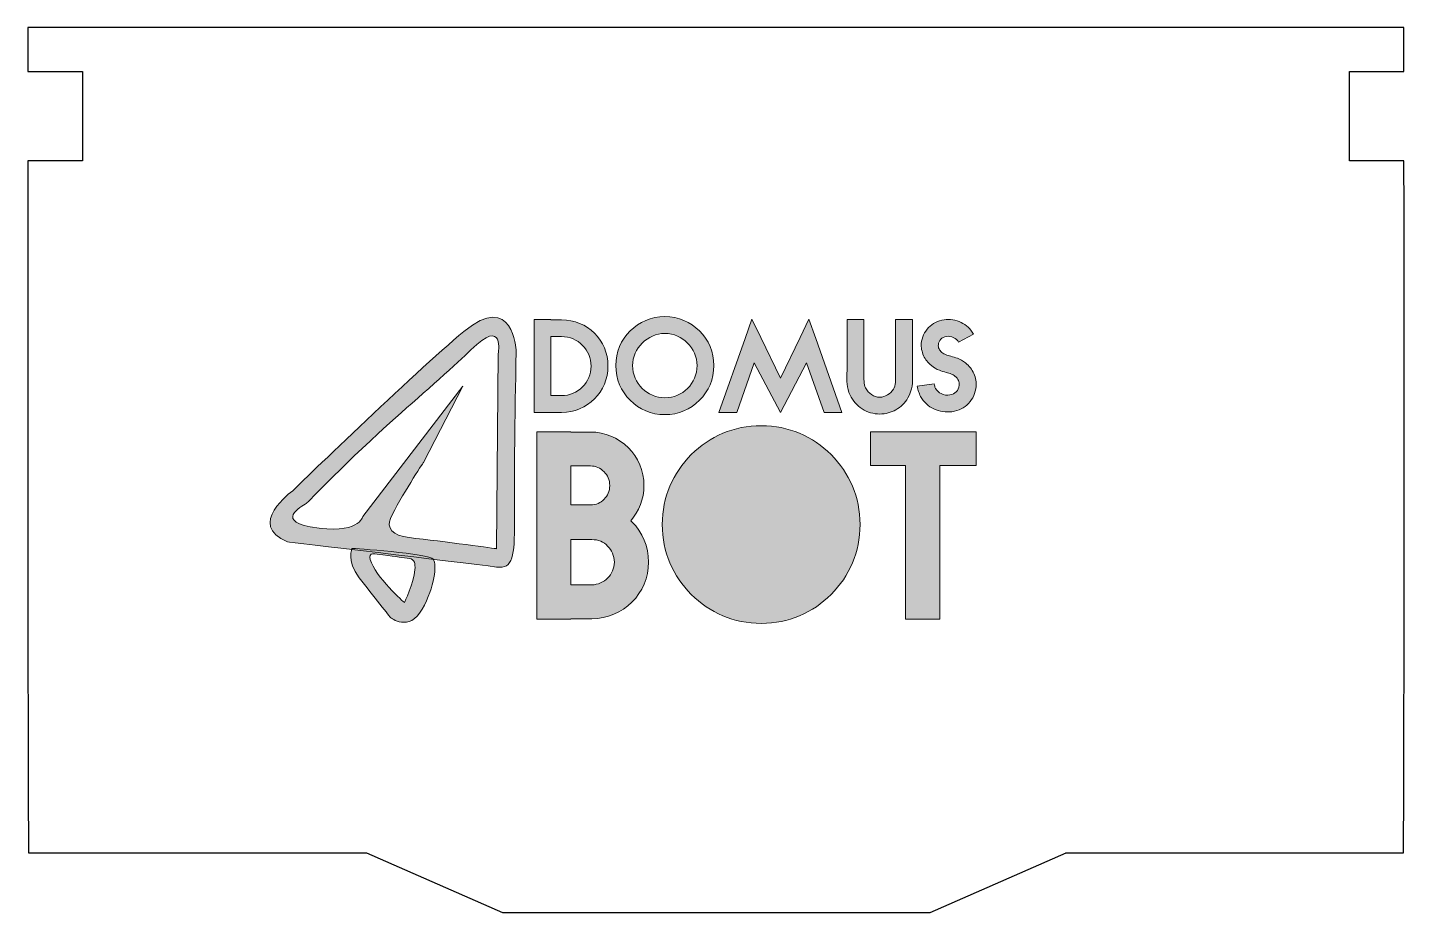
# Model space of a CAD drawing. Header units: inches. Extents: x 172 to 469, y 455 to 682.
# Drawn here: x 172 to 297.1, y 454.9 to 535.3 of the extents above; entities that cross this region are included whole.
import ezdxf

# ---------------------------------------------------------------- set-up
doc = ezdxf.new("R2010")
doc.units = ezdxf.units.IN
doc.header["$MEASUREMENT"] = 0
doc.layers.add('DEFAULT', color=7, linetype='Continuous')
doc.layers.add('INCISIONE', color=7, linetype='Continuous')

# ---------------------------------------------------------------- blocks, each defined once
blk = doc.blocks.new('block 24')
at = {"layer": 'DEFAULT', "color": 236, "lineweight": 25, "true_color": 0x7f003f}
blk.add_open_spline([(266.28, 460.28), (266.28, 460.28), (296.98, 460.29), (296.98, 460.29), (297.05, 480.83), (297.06, 501.37), (297.02, 521.91), (297.02, 521.91), (297.02, 523.17), (297.02, 523.17), (297.02, 523.17), (292.08, 523.17), (292.08, 523.17), (292.08, 523.17), (292.08, 531.29), (292.08, 531.29), (292.08, 531.29), (297.02, 531.29), (297.02, 531.29), (297.02, 531.29), (297.02, 535.29), (297.02, 535.29), (297.02, 535.29), (172.02, 535.29), (172.02, 535.29), (172.02, 535.29), (172.02, 531.29), (172.02, 531.29), (172.02, 531.29), (176.96, 531.29), (176.96, 531.29), (176.96, 531.29), (176.96, 523.17), (176.96, 523.17), (176.96, 523.17), (172.02, 523.17), (172.02, 523.17), (172.02, 523.17), (172.02, 521.91), (172.02, 521.91), (171.98, 501.37), (172, 480.83), (172.06, 460.29), (172.06, 460.29), (202.77, 460.28), (202.77, 460.28), (202.77, 460.28), (215.13, 454.87), (215.13, 454.87), (215.13, 454.87), (253.97, 454.87), (253.97, 454.87), (253.97, 454.87), (266.33, 460.28), (266.33, 460.28)], degree=3, knots=[0, 0, 0, 0, 1, 1, 1, 2, 2, 2, 3, 3, 3, 4, 4, 4, 5, 5, 5, 6, 6, 6, 7, 7, 7, 8, 8, 8, 9, 9, 9, 10, 10, 10, 11, 11, 11, 12, 12, 12, 13, 13, 13, 14, 14, 14, 15, 15, 15, 16, 16, 16, 17, 17, 17, 18, 18, 18, 18], dxfattribs=at)
blk = doc.blocks.new('block 38')
at = {"layer": 'INCISIONE', "lineweight": 0}
blk.add_open_spline([(219.52, 508.75), (219.52, 508.75), (219.52, 508.73), (219.52, 508.73), (219.52, 508.73), (220.5, 508.73), (220.5, 508.73), (221.65, 508.73), (222.72, 508.27), (223.48, 507.51), (224.25, 506.74), (224.71, 505.71), (224.71, 504.52), (224.71, 503.37), (224.25, 502.3), (223.48, 501.54), (222.72, 500.77), (221.65, 500.31), (220.5, 500.31), (220.5, 500.31), (219.06, 500.31), (219.06, 500.31), (219.06, 500.31), (217.99, 500.31), (217.99, 500.31), (217.99, 500.31), (217.99, 508.75), (217.99, 508.75), (217.99, 508.75), (219.52, 508.75), (219.52, 508.75)], degree=3, knots=[0, 0, 0, 0, 1, 1, 1, 2, 2, 2, 3, 3, 3, 4, 4, 4, 5, 5, 5, 6, 6, 6, 7, 7, 7, 8, 8, 8, 9, 9, 9, 10, 10, 10, 10], dxfattribs=at)
blk = doc.blocks.new('block 39')
at = {"layer": 'INCISIONE', "lineweight": 0}
blk.add_open_spline([(217.99, 508.75), (217.99, 508.75), (219.52, 508.75), (219.52, 508.75), (219.52, 508.75), (217.99, 508.75), (217.99, 508.75)], degree=3, knots=[0, 0, 0, 0, 1, 1, 1, 2, 2, 2, 2], dxfattribs=at)
blk = doc.blocks.new('block 40')
at = {"layer": 'INCISIONE', "lineweight": 0}
blk.add_open_spline([(219.52, 507.21), (219.52, 507.21), (219.52, 501.84), (219.52, 501.84), (219.52, 501.84), (220.5, 501.84), (220.5, 501.84), (221.23, 501.84), (221.91, 502.15), (222.39, 502.63), (222.87, 503.11), (223.18, 503.79), (223.18, 504.52), (223.18, 505.26), (222.87, 505.93), (222.39, 506.41), (221.91, 506.91), (221.23, 507.21), (220.5, 507.21), (220.5, 507.21), (219.52, 507.21), (219.52, 507.21)], degree=3, knots=[0, 0, 0, 0, 1, 1, 1, 2, 2, 2, 3, 3, 3, 4, 4, 4, 5, 5, 5, 6, 6, 6, 7, 7, 7, 7], dxfattribs=at)
blk = doc.blocks.new('block 41')
at = {"layer": 'INCISIONE', "true_color": 0x070606}
h = blk.add_hatch(color=18, dxfattribs=at)
h.dxf.hatch_style = 2
edge = h.paths.add_edge_path()
edge.add_spline(control_points=[(219.52, 508.75), (219.52, 508.75), (219.52, 508.73), (219.52, 508.73), (219.52, 508.73), (220.5, 508.73), (220.5, 508.73), (221.65, 508.73), (222.72, 508.27), (223.48, 507.51), (224.25, 506.74), (224.71, 505.71), (224.71, 504.52), (224.71, 503.37), (224.25, 502.3), (223.48, 501.54), (222.72, 500.77), (221.65, 500.31), (220.5, 500.31), (220.5, 500.31), (219.06, 500.31), (219.06, 500.31), (219.06, 500.31), (217.99, 500.31), (217.99, 500.31), (217.99, 500.31), (217.99, 508.75), (217.99, 508.75), (217.99, 508.75), (219.52, 508.75), (219.52, 508.75)], knot_values=[0, 0, 0, 0, 1, 1, 1, 2, 2, 2, 3, 3, 3, 4, 4, 4, 5, 5, 5, 6, 6, 6, 7, 7, 7, 8, 8, 8, 9, 9, 9, 10, 10, 10, 10], degree=3, periodic=1)
edge = h.paths.add_edge_path()
edge.add_spline(control_points=[(217.99, 508.75), (217.99, 508.75), (219.52, 508.75), (219.52, 508.75), (219.52, 508.75), (217.99, 508.75), (217.99, 508.75)], knot_values=[0, 0, 0, 0, 1, 1, 1, 2, 2, 2, 2], degree=3, periodic=1)
edge = h.paths.add_edge_path()
edge.add_spline(control_points=[(219.52, 507.21), (219.52, 507.21), (219.52, 501.84), (219.52, 501.84), (219.52, 501.84), (220.5, 501.84), (220.5, 501.84), (221.23, 501.84), (221.91, 502.15), (222.39, 502.63), (222.87, 503.11), (223.18, 503.79), (223.18, 504.52), (223.18, 505.26), (222.87, 505.93), (222.39, 506.41), (221.91, 506.91), (221.23, 507.21), (220.5, 507.21), (220.5, 507.21), (219.52, 507.21), (219.52, 507.21)], knot_values=[0, 0, 0, 0, 1, 1, 1, 2, 2, 2, 3, 3, 3, 4, 4, 4, 5, 5, 5, 6, 6, 6, 7, 7, 7, 7], degree=3, periodic=1)
at = {"layer": 'INCISIONE', "lineweight": 0}
for points, knots in [([(219.52, 508.75), (219.52, 508.75), (219.52, 508.73), (219.52, 508.73), (219.52, 508.73), (220.5, 508.73), (220.5, 508.73), (221.65, 508.73), (222.72, 508.27), (223.48, 507.51), (224.25, 506.74), (224.71, 505.71), (224.71, 504.52), (224.71, 503.37), (224.25, 502.3), (223.48, 501.54), (222.72, 500.77), (221.65, 500.31), (220.5, 500.31), (220.5, 500.31), (219.06, 500.31), (219.06, 500.31), (219.06, 500.31), (217.99, 500.31), (217.99, 500.31), (217.99, 500.31), (217.99, 508.75), (217.99, 508.75), (217.99, 508.75), (219.52, 508.75), (219.52, 508.75)], [0, 0, 0, 0, 1, 1, 1, 2, 2, 2, 3, 3, 3, 4, 4, 4, 5, 5, 5, 6, 6, 6, 7, 7, 7, 8, 8, 8, 9, 9, 9, 10, 10, 10, 10]), ([(217.99, 508.75), (217.99, 508.75), (219.52, 508.75), (219.52, 508.75), (219.52, 508.75), (217.99, 508.75), (217.99, 508.75)], [0, 0, 0, 0, 1, 1, 1, 2, 2, 2, 2]), ([(219.52, 507.21), (219.52, 507.21), (219.52, 501.84), (219.52, 501.84), (219.52, 501.84), (220.5, 501.84), (220.5, 501.84), (221.23, 501.84), (221.91, 502.15), (222.39, 502.63), (222.87, 503.11), (223.18, 503.79), (223.18, 504.52), (223.18, 505.26), (222.87, 505.93), (222.39, 506.41), (221.91, 506.91), (221.23, 507.21), (220.5, 507.21), (220.5, 507.21), (219.52, 507.21), (219.52, 507.21)], [0, 0, 0, 0, 1, 1, 1, 2, 2, 2, 3, 3, 3, 4, 4, 4, 5, 5, 5, 6, 6, 6, 7, 7, 7, 7])]:
    blk.add_open_spline(points, degree=3, knots=knots, dxfattribs=at)
blk = doc.blocks.new('block 42')
at = {"layer": 'INCISIONE', "lineweight": 0}
blk.add_open_spline([(233.02, 507.72), (233.85, 506.89), (234.33, 505.81), (234.33, 504.57), (234.33, 503.32), (233.85, 502.24), (233.02, 501.42), (232.2, 500.59), (231.12, 500.11), (229.87, 500.11), (228.63, 500.11), (227.55, 500.59), (226.72, 501.42), (225.9, 502.24), (225.42, 503.32), (225.42, 504.57), (225.42, 505.81), (225.9, 506.89), (226.72, 507.72), (227.55, 508.54), (228.63, 509.02), (229.87, 509.02), (231.12, 509.02), (232.2, 508.54), (233.02, 507.72)], degree=3, knots=[0, 0, 0, 0, 1, 1, 1, 2, 2, 2, 3, 3, 3, 4, 4, 4, 5, 5, 5, 6, 6, 6, 7, 7, 7, 8, 8, 8, 8], dxfattribs=at)
blk = doc.blocks.new('block 43')
at = {"layer": 'INCISIONE', "lineweight": 0}
blk.add_open_spline([(229.87, 507.49), (229.08, 507.49), (228.36, 507.16), (227.82, 506.62), (227.28, 506.08), (226.95, 505.36), (226.95, 504.57), (226.95, 503.74), (227.28, 503.04), (227.82, 502.5), (228.34, 501.97), (229.08, 501.64), (229.87, 501.64), (230.7, 501.64), (231.4, 501.96), (231.94, 502.5), (232.48, 503.04), (232.8, 503.74), (232.8, 504.57), (232.8, 505.36), (232.47, 506.1), (231.94, 506.62), (231.4, 507.16), (230.7, 507.49), (229.87, 507.49)], degree=3, knots=[0, 0, 0, 0, 1, 1, 1, 2, 2, 2, 3, 3, 3, 4, 4, 4, 5, 5, 5, 6, 6, 6, 7, 7, 7, 8, 8, 8, 8], dxfattribs=at)
blk = doc.blocks.new('block 44')
at = {"layer": 'INCISIONE', "true_color": 0xffffff}
h = blk.add_hatch(color=7, dxfattribs=at)
h.dxf.hatch_style = 2
edge = h.paths.add_edge_path()
edge.add_spline(control_points=[(233.02, 507.72), (233.85, 506.89), (234.33, 505.81), (234.33, 504.57), (234.33, 503.32), (233.85, 502.24), (233.02, 501.42), (232.2, 500.59), (231.12, 500.11), (229.87, 500.11), (228.63, 500.11), (227.55, 500.59), (226.72, 501.42), (225.9, 502.24), (225.42, 503.32), (225.42, 504.57), (225.42, 505.81), (225.9, 506.89), (226.72, 507.72), (227.55, 508.54), (228.63, 509.02), (229.87, 509.02), (231.12, 509.02), (232.2, 508.54), (233.02, 507.72)], knot_values=[0, 0, 0, 0, 1, 1, 1, 2, 2, 2, 3, 3, 3, 4, 4, 4, 5, 5, 5, 6, 6, 6, 7, 7, 7, 8, 8, 8, 8], degree=3, periodic=1)
edge = h.paths.add_edge_path()
edge.add_spline(control_points=[(229.87, 507.49), (229.08, 507.49), (228.36, 507.16), (227.82, 506.62), (227.28, 506.08), (226.95, 505.36), (226.95, 504.57), (226.95, 503.74), (227.28, 503.04), (227.82, 502.5), (228.34, 501.97), (229.08, 501.64), (229.87, 501.64), (230.7, 501.64), (231.4, 501.96), (231.94, 502.5), (232.48, 503.04), (232.8, 503.74), (232.8, 504.57), (232.8, 505.36), (232.47, 506.1), (231.94, 506.62), (231.4, 507.16), (230.7, 507.49), (229.87, 507.49)], knot_values=[0, 0, 0, 0, 1, 1, 1, 2, 2, 2, 3, 3, 3, 4, 4, 4, 5, 5, 5, 6, 6, 6, 7, 7, 7, 8, 8, 8, 8], degree=3, periodic=1)
at = {"layer": 'INCISIONE', "lineweight": 0}
for points in [[(233.02, 507.72), (233.85, 506.89), (234.33, 505.81), (234.33, 504.57), (234.33, 503.32), (233.85, 502.24), (233.02, 501.42), (232.2, 500.59), (231.12, 500.11), (229.87, 500.11), (228.63, 500.11), (227.55, 500.59), (226.72, 501.42), (225.9, 502.24), (225.42, 503.32), (225.42, 504.57), (225.42, 505.81), (225.9, 506.89), (226.72, 507.72), (227.55, 508.54), (228.63, 509.02), (229.87, 509.02), (231.12, 509.02), (232.2, 508.54), (233.02, 507.72)], [(229.87, 507.49), (229.08, 507.49), (228.36, 507.16), (227.82, 506.62), (227.28, 506.08), (226.95, 505.36), (226.95, 504.57), (226.95, 503.74), (227.28, 503.04), (227.82, 502.5), (228.34, 501.97), (229.08, 501.64), (229.87, 501.64), (230.7, 501.64), (231.4, 501.96), (231.94, 502.5), (232.48, 503.04), (232.8, 503.74), (232.8, 504.57), (232.8, 505.36), (232.47, 506.1), (231.94, 506.62), (231.4, 507.16), (230.7, 507.49), (229.87, 507.49)]]:
    blk.add_open_spline(points, degree=3, knots=[0, 0, 0, 0, 1, 1, 1, 2, 2, 2, 3, 3, 3, 4, 4, 4, 5, 5, 5, 6, 6, 6, 7, 7, 7, 8, 8, 8, 8], dxfattribs=at)
blk = doc.blocks.new('block 45')
at = {"layer": 'INCISIONE', "lineweight": 0}
blk.add_lwpolyline([(234.79, 500.31), (237.17, 507.04), (237.79, 508.78), (238.58, 507.13), (240.37, 503.43), (242.17, 507.13), (242.96, 508.78), (243.58, 507.04), (245.96, 500.31), (244.34, 500.31), (242.74, 504.81), (240.37, 500.31), (238, 504.81), (236.41, 500.31), (234.79, 500.31)], dxfattribs=at)
blk = doc.blocks.new('block 46')
at = {"layer": 'INCISIONE', "lineweight": 0}
blk.add_open_spline([(234.79, 500.31), (234.79, 500.31), (236.41, 500.31), (236.41, 500.31), (236.41, 500.31), (234.79, 500.31), (234.79, 500.31)], degree=3, knots=[0, 0, 0, 0, 1, 1, 1, 2, 2, 2, 2], dxfattribs=at)
blk = doc.blocks.new('block 47')
at = {"layer": 'INCISIONE', "true_color": 0x070606}
h = blk.add_hatch(color=18, dxfattribs=at)
h.dxf.hatch_style = 2
h.paths.add_polyline_path([(234.79, 500.31), (237.17, 507.04), (237.79, 508.78), (238.58, 507.13), (240.37, 503.43), (242.17, 507.13), (242.96, 508.78), (243.58, 507.04), (245.96, 500.31), (244.34, 500.31), (242.74, 504.81), (240.37, 500.31), (238, 504.81), (236.41, 500.31)])
edge = h.paths.add_edge_path()
edge.add_spline(control_points=[(234.79, 500.31), (234.79, 500.31), (236.41, 500.31), (236.41, 500.31), (236.41, 500.31), (234.79, 500.31), (234.79, 500.31)], knot_values=[0, 0, 0, 0, 1, 1, 1, 2, 2, 2, 2], degree=3, periodic=1)
at = {"layer": 'INCISIONE', "lineweight": 0}
blk.add_lwpolyline([(234.79, 500.31), (237.17, 507.04), (237.79, 508.78), (238.58, 507.13), (240.37, 503.43), (242.17, 507.13), (242.96, 508.78), (243.58, 507.04), (245.96, 500.31), (244.34, 500.31), (242.74, 504.81), (240.37, 500.31), (238, 504.81), (236.41, 500.31), (234.79, 500.31), (234.79, 500.31)], dxfattribs=at)
blk.add_open_spline([(234.79, 500.31), (234.79, 500.31), (236.41, 500.31), (236.41, 500.31), (236.41, 500.31), (234.79, 500.31), (234.79, 500.31)], degree=3, knots=[0, 0, 0, 0, 1, 1, 1, 2, 2, 2, 2], dxfattribs=at)
blk = doc.blocks.new('block 48')
at = {"layer": 'INCISIONE', "lineweight": 0}
blk.add_open_spline([(247.96, 508.75), (247.96, 508.75), (247.96, 505.62), (247.96, 505.62), (247.96, 505.62), (247.96, 504.21), (247.96, 504.21), (247.96, 504.21), (247.96, 503.85), (247.96, 503.85), (247.96, 503.37), (247.94, 502.89), (248.11, 502.54), (248.23, 502.29), (248.41, 502.08), (248.65, 501.93), (248.87, 501.78), (249.13, 501.7), (249.4, 501.7), (249.64, 501.7), (249.88, 501.76), (250.1, 501.9), (250.33, 502.02), (250.51, 502.2), (250.64, 502.42), (250.87, 502.78), (250.84, 503.28), (250.84, 503.77), (250.84, 503.77), (250.84, 503.94), (250.84, 503.94), (250.84, 503.94), (250.84, 505.63), (250.84, 505.63), (250.84, 505.63), (250.84, 508.75), (250.84, 508.75), (250.84, 508.75), (252.38, 508.75), (252.38, 508.75), (252.38, 508.75), (252.38, 505.63), (252.38, 505.63), (252.38, 505.63), (252.38, 503.94), (252.38, 503.94), (252.38, 503.94), (252.38, 503.77), (252.38, 503.77), (252.38, 503.07), (252.38, 502.36), (251.96, 501.64), (251.68, 501.18), (251.32, 500.82), (250.87, 500.56), (250.43, 500.31), (249.94, 500.17), (249.4, 500.17), (248.81, 500.17), (248.29, 500.32), (247.81, 500.64), (247.31, 500.95), (246.97, 501.36), (246.71, 501.88), (246.38, 502.56), (246.41, 503.22), (246.41, 503.86), (246.43, 503.98), (246.43, 504.1), (246.43, 504.21), (246.43, 504.21), (246.43, 505.62), (246.43, 505.62), (246.43, 505.62), (246.43, 508.75), (246.43, 508.75), (246.43, 508.75), (247.96, 508.75), (247.96, 508.75)], degree=3, knots=[0, 0, 0, 0, 1, 1, 1, 2, 2, 2, 3, 3, 3, 4, 4, 4, 5, 5, 5, 6, 6, 6, 7, 7, 7, 8, 8, 8, 9, 9, 9, 10, 10, 10, 11, 11, 11, 12, 12, 12, 13, 13, 13, 14, 14, 14, 15, 15, 15, 16, 16, 16, 17, 17, 17, 18, 18, 18, 19, 19, 19, 20, 20, 20, 21, 21, 21, 22, 22, 22, 23, 23, 23, 24, 24, 24, 25, 25, 25, 26, 26, 26, 26], dxfattribs=at)
blk = doc.blocks.new('block 49')
at = {"layer": 'INCISIONE', "lineweight": 0}
blk.add_open_spline([(247.96, 508.75), (247.96, 508.75), (246.43, 508.75), (246.43, 508.75), (246.43, 508.75), (247.96, 508.75), (247.96, 508.75)], degree=3, knots=[0, 0, 0, 0, 1, 1, 1, 2, 2, 2, 2], dxfattribs=at)
blk = doc.blocks.new('block 50')
at = {"layer": 'INCISIONE', "true_color": 0x070606}
h = blk.add_hatch(color=18, dxfattribs=at)
h.dxf.hatch_style = 2
edge = h.paths.add_edge_path()
edge.add_spline(control_points=[(247.96, 508.75), (247.96, 508.75), (247.96, 505.62), (247.96, 505.62), (247.96, 505.62), (247.96, 504.21), (247.96, 504.21), (247.96, 504.21), (247.96, 503.85), (247.96, 503.85), (247.96, 503.37), (247.94, 502.89), (248.11, 502.54), (248.23, 502.29), (248.41, 502.08), (248.65, 501.93), (248.87, 501.78), (249.13, 501.7), (249.4, 501.7), (249.64, 501.7), (249.88, 501.76), (250.1, 501.9), (250.33, 502.02), (250.51, 502.2), (250.64, 502.42), (250.87, 502.78), (250.84, 503.28), (250.84, 503.77), (250.84, 503.77), (250.84, 503.94), (250.84, 503.94), (250.84, 503.94), (250.84, 505.63), (250.84, 505.63), (250.84, 505.63), (250.84, 508.75), (250.84, 508.75), (250.84, 508.75), (252.38, 508.75), (252.38, 508.75), (252.38, 508.75), (252.38, 505.63), (252.38, 505.63), (252.38, 505.63), (252.38, 503.94), (252.38, 503.94), (252.38, 503.94), (252.38, 503.77), (252.38, 503.77), (252.38, 503.07), (252.38, 502.36), (251.96, 501.64), (251.68, 501.18), (251.32, 500.82), (250.87, 500.56), (250.43, 500.31), (249.94, 500.17), (249.4, 500.17), (248.81, 500.17), (248.29, 500.32), (247.81, 500.64), (247.31, 500.95), (246.97, 501.36), (246.71, 501.88), (246.38, 502.56), (246.41, 503.22), (246.41, 503.86), (246.43, 503.98), (246.43, 504.1), (246.43, 504.21), (246.43, 504.21), (246.43, 505.62), (246.43, 505.62), (246.43, 505.62), (246.43, 508.75), (246.43, 508.75), (246.43, 508.75), (247.96, 508.75), (247.96, 508.75)], knot_values=[0, 0, 0, 0, 1, 1, 1, 2, 2, 2, 3, 3, 3, 4, 4, 4, 5, 5, 5, 6, 6, 6, 7, 7, 7, 8, 8, 8, 9, 9, 9, 10, 10, 10, 11, 11, 11, 12, 12, 12, 13, 13, 13, 14, 14, 14, 15, 15, 15, 16, 16, 16, 17, 17, 17, 18, 18, 18, 19, 19, 19, 20, 20, 20, 21, 21, 21, 22, 22, 22, 23, 23, 23, 24, 24, 24, 25, 25, 25, 26, 26, 26, 26], degree=3, periodic=1)
edge = h.paths.add_edge_path()
edge.add_spline(control_points=[(247.96, 508.75), (247.96, 508.75), (246.43, 508.75), (246.43, 508.75), (246.43, 508.75), (247.96, 508.75), (247.96, 508.75)], knot_values=[0, 0, 0, 0, 1, 1, 1, 2, 2, 2, 2], degree=3, periodic=1)
at = {"layer": 'INCISIONE', "lineweight": 0}
for points, knots in [([(247.96, 508.75), (247.96, 508.75), (247.96, 505.62), (247.96, 505.62), (247.96, 505.62), (247.96, 504.21), (247.96, 504.21), (247.96, 504.21), (247.96, 503.85), (247.96, 503.85), (247.96, 503.37), (247.94, 502.89), (248.11, 502.54), (248.23, 502.29), (248.41, 502.08), (248.65, 501.93), (248.87, 501.78), (249.13, 501.7), (249.4, 501.7), (249.64, 501.7), (249.88, 501.76), (250.1, 501.9), (250.33, 502.02), (250.51, 502.2), (250.64, 502.42), (250.87, 502.78), (250.84, 503.28), (250.84, 503.77), (250.84, 503.77), (250.84, 503.94), (250.84, 503.94), (250.84, 503.94), (250.84, 505.63), (250.84, 505.63), (250.84, 505.63), (250.84, 508.75), (250.84, 508.75), (250.84, 508.75), (252.38, 508.75), (252.38, 508.75), (252.38, 508.75), (252.38, 505.63), (252.38, 505.63), (252.38, 505.63), (252.38, 503.94), (252.38, 503.94), (252.38, 503.94), (252.38, 503.77), (252.38, 503.77), (252.38, 503.07), (252.38, 502.36), (251.96, 501.64), (251.68, 501.18), (251.32, 500.82), (250.87, 500.56), (250.43, 500.31), (249.94, 500.17), (249.4, 500.17), (248.81, 500.17), (248.29, 500.32), (247.81, 500.64), (247.31, 500.95), (246.97, 501.36), (246.71, 501.88), (246.38, 502.56), (246.41, 503.22), (246.41, 503.86), (246.43, 503.98), (246.43, 504.1), (246.43, 504.21), (246.43, 504.21), (246.43, 505.62), (246.43, 505.62), (246.43, 505.62), (246.43, 508.75), (246.43, 508.75), (246.43, 508.75), (247.96, 508.75), (247.96, 508.75)], [0, 0, 0, 0, 1, 1, 1, 2, 2, 2, 3, 3, 3, 4, 4, 4, 5, 5, 5, 6, 6, 6, 7, 7, 7, 8, 8, 8, 9, 9, 9, 10, 10, 10, 11, 11, 11, 12, 12, 12, 13, 13, 13, 14, 14, 14, 15, 15, 15, 16, 16, 16, 17, 17, 17, 18, 18, 18, 19, 19, 19, 20, 20, 20, 21, 21, 21, 22, 22, 22, 23, 23, 23, 24, 24, 24, 25, 25, 25, 26, 26, 26, 26]), ([(247.96, 508.75), (247.96, 508.75), (246.43, 508.75), (246.43, 508.75), (246.43, 508.75), (247.96, 508.75), (247.96, 508.75)], [0, 0, 0, 0, 1, 1, 1, 2, 2, 2, 2])]:
    blk.add_open_spline(points, degree=3, knots=knots, dxfattribs=at)
blk = doc.blocks.new('block 51')
at = {"layer": 'INCISIONE', "lineweight": 0}
blk.add_open_spline([(256.56, 506.7), (256.46, 506.88), (256.31, 507), (256.13, 507.1), (255.89, 507.21), (255.66, 507.25), (255.44, 507.22), (255.24, 507.19), (255.08, 507.1), (254.94, 506.97), (254.81, 506.83), (254.73, 506.67), (254.72, 506.47), (254.7, 506.34), (254.72, 506.2), (254.78, 506.1), (254.82, 505.99), (254.91, 505.87), (255.05, 505.75), (255.15, 505.68), (255.27, 505.62), (255.38, 505.57), (255.54, 505.51), (255.68, 505.47), (255.84, 505.42), (256.05, 505.36), (256.26, 505.32), (256.47, 505.23), (256.71, 505.14), (256.95, 505), (257.18, 504.81), (257.52, 504.54), (257.78, 504.22), (257.94, 503.85), (258.12, 503.44), (258.18, 503.07), (258.15, 502.66), (258.09, 502.08), (257.87, 501.57), (257.46, 501.13), (257.09, 500.73), (256.58, 500.46), (255.96, 500.38), (255.42, 500.31), (254.84, 500.38), (254.31, 500.64), (253.83, 500.86), (253.38, 501.24), (253.11, 501.76), (253.02, 501.93), (252.98, 502.05), (252.92, 502.21), (252.87, 502.35), (252.84, 502.51), (252.81, 502.71), (252.81, 502.71), (254.33, 502.92), (254.33, 502.92), (254.34, 502.81), (254.37, 502.74), (254.39, 502.69), (254.4, 502.65), (254.42, 502.57), (254.46, 502.5), (254.6, 502.27), (254.76, 502.11), (254.97, 502.02), (255.23, 501.9), (255.51, 501.85), (255.77, 501.9), (256.01, 501.94), (256.19, 502.03), (256.35, 502.2), (256.5, 502.35), (256.59, 502.54), (256.62, 502.78), (256.62, 502.95), (256.61, 503.08), (256.55, 503.22), (256.49, 503.35), (256.4, 503.5), (256.22, 503.61), (256.13, 503.71), (256.01, 503.76), (255.9, 503.8), (255.74, 503.86), (255.6, 503.91), (255.44, 503.95), (255.21, 504), (255, 504.07), (254.81, 504.15), (254.55, 504.24), (254.33, 504.39), (254.09, 504.57), (253.76, 504.84), (253.55, 505.12), (253.38, 505.47), (253.22, 505.84), (253.14, 506.22), (253.17, 506.59), (253.22, 507.12), (253.46, 507.63), (253.83, 508.03), (254.19, 508.39), (254.66, 508.66), (255.24, 508.73), (255.77, 508.81), (256.31, 508.72), (256.79, 508.5), (257.25, 508.27), (257.63, 507.93), (257.91, 507.43), (257.91, 507.43), (256.56, 506.7), (256.56, 506.7)], degree=3, knots=[0, 0, 0, 0, 1, 1, 1, 2, 2, 2, 3, 3, 3, 4, 4, 4, 5, 5, 5, 6, 6, 6, 7, 7, 7, 8, 8, 8, 9, 9, 9, 10, 10, 10, 11, 11, 11, 12, 12, 12, 13, 13, 13, 14, 14, 14, 15, 15, 15, 16, 16, 16, 17, 17, 17, 18, 18, 18, 19, 19, 19, 20, 20, 20, 21, 21, 21, 22, 22, 22, 23, 23, 23, 24, 24, 24, 25, 25, 25, 26, 26, 26, 27, 27, 27, 28, 28, 28, 29, 29, 29, 30, 30, 30, 31, 31, 31, 32, 32, 32, 33, 33, 33, 34, 34, 34, 35, 35, 35, 36, 36, 36, 37, 37, 37, 38, 38, 38, 38], dxfattribs=at)
blk = doc.blocks.new('block 52')
at = {"layer": 'INCISIONE', "lineweight": 0}
blk.add_open_spline([(256.56, 506.7), (256.56, 506.7), (257.91, 507.43), (257.91, 507.43), (257.91, 507.43), (256.56, 506.7), (256.56, 506.7)], degree=3, knots=[0, 0, 0, 0, 1, 1, 1, 2, 2, 2, 2], dxfattribs=at)
blk = doc.blocks.new('block 53')
at = {"layer": 'INCISIONE', "true_color": 0x070606}
h = blk.add_hatch(color=18, dxfattribs=at)
h.dxf.hatch_style = 2
edge = h.paths.add_edge_path()
edge.add_spline(control_points=[(256.56, 506.7), (256.46, 506.88), (256.31, 507), (256.13, 507.1), (255.89, 507.21), (255.66, 507.25), (255.44, 507.22), (255.24, 507.19), (255.08, 507.1), (254.94, 506.97), (254.81, 506.83), (254.73, 506.67), (254.72, 506.47), (254.7, 506.34), (254.72, 506.2), (254.78, 506.1), (254.82, 505.99), (254.91, 505.87), (255.05, 505.75), (255.15, 505.68), (255.27, 505.62), (255.38, 505.57), (255.54, 505.51), (255.68, 505.47), (255.84, 505.42), (256.05, 505.36), (256.26, 505.32), (256.47, 505.23), (256.71, 505.14), (256.95, 505), (257.18, 504.81), (257.52, 504.54), (257.78, 504.22), (257.94, 503.85), (258.12, 503.44), (258.18, 503.07), (258.15, 502.66), (258.09, 502.08), (257.87, 501.57), (257.46, 501.13), (257.09, 500.73), (256.58, 500.46), (255.96, 500.38), (255.42, 500.31), (254.84, 500.38), (254.31, 500.64), (253.83, 500.86), (253.38, 501.24), (253.11, 501.76), (253.02, 501.93), (252.98, 502.05), (252.92, 502.21), (252.87, 502.35), (252.84, 502.51), (252.81, 502.71), (252.81, 502.71), (254.33, 502.92), (254.33, 502.92), (254.34, 502.81), (254.37, 502.74), (254.39, 502.69), (254.4, 502.65), (254.42, 502.57), (254.46, 502.5), (254.6, 502.27), (254.76, 502.11), (254.97, 502.02), (255.23, 501.9), (255.51, 501.85), (255.77, 501.9), (256.01, 501.94), (256.19, 502.03), (256.35, 502.2), (256.5, 502.35), (256.59, 502.54), (256.62, 502.78), (256.62, 502.95), (256.61, 503.08), (256.55, 503.22), (256.49, 503.35), (256.4, 503.5), (256.22, 503.61), (256.13, 503.71), (256.01, 503.76), (255.9, 503.8), (255.74, 503.86), (255.6, 503.91), (255.44, 503.95), (255.21, 504), (255, 504.07), (254.81, 504.15), (254.55, 504.24), (254.33, 504.39), (254.09, 504.57), (253.76, 504.84), (253.55, 505.12), (253.38, 505.47), (253.22, 505.84), (253.14, 506.22), (253.17, 506.59), (253.22, 507.12), (253.46, 507.63), (253.83, 508.03), (254.19, 508.39), (254.66, 508.66), (255.24, 508.73), (255.77, 508.81), (256.31, 508.72), (256.79, 508.5), (257.25, 508.27), (257.63, 507.93), (257.91, 507.43), (257.91, 507.43), (256.56, 506.7), (256.56, 506.7)], knot_values=[0, 0, 0, 0, 1, 1, 1, 2, 2, 2, 3, 3, 3, 4, 4, 4, 5, 5, 5, 6, 6, 6, 7, 7, 7, 8, 8, 8, 9, 9, 9, 10, 10, 10, 11, 11, 11, 12, 12, 12, 13, 13, 13, 14, 14, 14, 15, 15, 15, 16, 16, 16, 17, 17, 17, 18, 18, 18, 19, 19, 19, 20, 20, 20, 21, 21, 21, 22, 22, 22, 23, 23, 23, 24, 24, 24, 25, 25, 25, 26, 26, 26, 27, 27, 27, 28, 28, 28, 29, 29, 29, 30, 30, 30, 31, 31, 31, 32, 32, 32, 33, 33, 33, 34, 34, 34, 35, 35, 35, 36, 36, 36, 37, 37, 37, 38, 38, 38, 38], degree=3, periodic=1)
edge = h.paths.add_edge_path()
edge.add_spline(control_points=[(256.56, 506.7), (256.56, 506.7), (257.91, 507.43), (257.91, 507.43), (257.91, 507.43), (256.56, 506.7), (256.56, 506.7)], knot_values=[0, 0, 0, 0, 1, 1, 1, 2, 2, 2, 2], degree=3, periodic=1)
at = {"layer": 'INCISIONE', "lineweight": 0}
for points, knots in [([(256.56, 506.7), (256.46, 506.88), (256.31, 507), (256.13, 507.1), (255.89, 507.21), (255.66, 507.25), (255.44, 507.22), (255.24, 507.19), (255.08, 507.1), (254.94, 506.97), (254.81, 506.83), (254.73, 506.67), (254.72, 506.47), (254.7, 506.34), (254.72, 506.2), (254.78, 506.1), (254.82, 505.99), (254.91, 505.87), (255.05, 505.75), (255.15, 505.68), (255.27, 505.62), (255.38, 505.57), (255.54, 505.51), (255.68, 505.47), (255.84, 505.42), (256.05, 505.36), (256.26, 505.32), (256.47, 505.23), (256.71, 505.14), (256.95, 505), (257.18, 504.81), (257.52, 504.54), (257.78, 504.22), (257.94, 503.85), (258.12, 503.44), (258.18, 503.07), (258.15, 502.66), (258.09, 502.08), (257.87, 501.57), (257.46, 501.13), (257.09, 500.73), (256.58, 500.46), (255.96, 500.38), (255.42, 500.31), (254.84, 500.38), (254.31, 500.64), (253.83, 500.86), (253.38, 501.24), (253.11, 501.76), (253.02, 501.93), (252.98, 502.05), (252.92, 502.21), (252.87, 502.35), (252.84, 502.51), (252.81, 502.71), (252.81, 502.71), (254.33, 502.92), (254.33, 502.92), (254.34, 502.81), (254.37, 502.74), (254.39, 502.69), (254.4, 502.65), (254.42, 502.57), (254.46, 502.5), (254.6, 502.27), (254.76, 502.11), (254.97, 502.02), (255.23, 501.9), (255.51, 501.85), (255.77, 501.9), (256.01, 501.94), (256.19, 502.03), (256.35, 502.2), (256.5, 502.35), (256.59, 502.54), (256.62, 502.78), (256.62, 502.95), (256.61, 503.08), (256.55, 503.22), (256.49, 503.35), (256.4, 503.5), (256.22, 503.61), (256.13, 503.71), (256.01, 503.76), (255.9, 503.8), (255.74, 503.86), (255.6, 503.91), (255.44, 503.95), (255.21, 504), (255, 504.07), (254.81, 504.15), (254.55, 504.24), (254.33, 504.39), (254.09, 504.57), (253.76, 504.84), (253.55, 505.12), (253.38, 505.47), (253.22, 505.84), (253.14, 506.22), (253.17, 506.59), (253.22, 507.12), (253.46, 507.63), (253.83, 508.03), (254.19, 508.39), (254.66, 508.66), (255.24, 508.73), (255.77, 508.81), (256.31, 508.72), (256.79, 508.5), (257.25, 508.27), (257.63, 507.93), (257.91, 507.43), (257.91, 507.43), (256.56, 506.7), (256.56, 506.7)], [0, 0, 0, 0, 1, 1, 1, 2, 2, 2, 3, 3, 3, 4, 4, 4, 5, 5, 5, 6, 6, 6, 7, 7, 7, 8, 8, 8, 9, 9, 9, 10, 10, 10, 11, 11, 11, 12, 12, 12, 13, 13, 13, 14, 14, 14, 15, 15, 15, 16, 16, 16, 17, 17, 17, 18, 18, 18, 19, 19, 19, 20, 20, 20, 21, 21, 21, 22, 22, 22, 23, 23, 23, 24, 24, 24, 25, 25, 25, 26, 26, 26, 27, 27, 27, 28, 28, 28, 29, 29, 29, 30, 30, 30, 31, 31, 31, 32, 32, 32, 33, 33, 33, 34, 34, 34, 35, 35, 35, 36, 36, 36, 37, 37, 37, 38, 38, 38, 38]), ([(256.56, 506.7), (256.56, 506.7), (257.91, 507.43), (257.91, 507.43), (257.91, 507.43), (256.56, 506.7), (256.56, 506.7)], [0, 0, 0, 0, 1, 1, 1, 2, 2, 2, 2])]:
    blk.add_open_spline(points, degree=3, knots=knots, dxfattribs=at)
blk = doc.blocks.new('block 54')
at = {"layer": 'INCISIONE', "lineweight": 0}
blk.add_open_spline([(221.33, 498.56), (221.33, 498.56), (221.33, 498.53), (221.33, 498.53), (221.33, 498.53), (223.11, 498.53), (223.11, 498.53), (224.44, 498.53), (225.62, 498.02), (226.56, 497.11), (227.44, 496.23), (227.98, 495.02), (227.98, 493.66), (227.98, 492.45), (227.53, 491.33), (226.77, 490.46), (226.77, 490.46), (226.89, 490.37), (226.89, 490.37), (227.83, 489.43), (228.4, 488.13), (228.4, 486.71), (228.4, 485.29), (227.83, 484.02), (226.89, 483.08), (225.95, 482.14), (224.65, 481.57), (223.23, 481.57), (223.23, 481.57), (221.33, 481.57), (221.33, 481.57), (221.33, 481.57), (221.33, 481.54), (221.33, 481.54), (221.33, 481.54), (218.24, 481.54), (218.24, 481.54), (218.24, 481.54), (218.24, 498.56), (218.24, 498.56), (218.24, 498.56), (221.33, 498.56), (221.33, 498.56)], degree=3, knots=[0, 0, 0, 0, 1, 1, 1, 2, 2, 2, 3, 3, 3, 4, 4, 4, 5, 5, 5, 6, 6, 6, 7, 7, 7, 8, 8, 8, 9, 9, 9, 10, 10, 10, 11, 11, 11, 12, 12, 12, 13, 13, 13, 14, 14, 14, 14], dxfattribs=at)
blk = doc.blocks.new('block 55')
at = {"layer": 'INCISIONE', "lineweight": 0}
blk.add_open_spline([(221.33, 498.56), (221.33, 498.56), (218.24, 498.56), (218.24, 498.56), (218.24, 498.56), (221.33, 498.56), (221.33, 498.56)], degree=3, knots=[0, 0, 0, 0, 1, 1, 1, 2, 2, 2, 2], dxfattribs=at)
blk = doc.blocks.new('block 56')
at = {"layer": 'INCISIONE', "lineweight": 0}
blk.add_open_spline([(221.33, 495.45), (221.33, 495.45), (221.33, 491.91), (221.33, 491.91), (221.33, 491.91), (223.11, 491.91), (223.11, 491.91), (223.63, 491.91), (224.05, 492.09), (224.35, 492.42), (224.68, 492.73), (224.87, 493.15), (224.87, 493.66), (224.87, 494.18), (224.68, 494.6), (224.35, 494.93), (224.02, 495.27), (223.6, 495.45), (223.11, 495.45), (223.11, 495.45), (221.33, 495.45), (221.33, 495.45)], degree=3, knots=[0, 0, 0, 0, 1, 1, 1, 2, 2, 2, 3, 3, 3, 4, 4, 4, 5, 5, 5, 6, 6, 6, 7, 7, 7, 7], dxfattribs=at)
blk = doc.blocks.new('block 57')
at = {"layer": 'INCISIONE', "lineweight": 0}
blk.add_open_spline([(221.33, 488.76), (221.33, 488.76), (221.33, 484.65), (221.33, 484.65), (221.33, 484.65), (223.23, 484.65), (223.23, 484.65), (223.81, 484.65), (224.32, 484.89), (224.68, 485.26), (225.05, 485.65), (225.29, 486.13), (225.29, 486.71), (225.29, 487.28), (225.05, 487.8), (224.68, 488.16), (224.32, 488.55), (223.84, 488.76), (223.23, 488.76), (223.23, 488.76), (221.33, 488.76), (221.33, 488.76)], degree=3, knots=[0, 0, 0, 0, 1, 1, 1, 2, 2, 2, 3, 3, 3, 4, 4, 4, 5, 5, 5, 6, 6, 6, 7, 7, 7, 7], dxfattribs=at)
blk = doc.blocks.new('block 58')
at = {"layer": 'INCISIONE', "true_color": 0x070606}
h = blk.add_hatch(color=18, dxfattribs=at)
h.dxf.hatch_style = 2
edge = h.paths.add_edge_path()
edge.add_spline(control_points=[(221.33, 498.56), (221.33, 498.56), (221.33, 498.53), (221.33, 498.53), (221.33, 498.53), (223.11, 498.53), (223.11, 498.53), (224.44, 498.53), (225.62, 498.02), (226.56, 497.11), (227.44, 496.23), (227.98, 495.02), (227.98, 493.66), (227.98, 492.45), (227.53, 491.33), (226.77, 490.46), (226.77, 490.46), (226.89, 490.37), (226.89, 490.37), (227.83, 489.43), (228.4, 488.13), (228.4, 486.71), (228.4, 485.29), (227.83, 484.02), (226.89, 483.08), (225.95, 482.14), (224.65, 481.57), (223.23, 481.57), (223.23, 481.57), (221.33, 481.57), (221.33, 481.57), (221.33, 481.57), (221.33, 481.54), (221.33, 481.54), (221.33, 481.54), (218.24, 481.54), (218.24, 481.54), (218.24, 481.54), (218.24, 498.56), (218.24, 498.56), (218.24, 498.56), (221.33, 498.56), (221.33, 498.56)], knot_values=[0, 0, 0, 0, 1, 1, 1, 2, 2, 2, 3, 3, 3, 4, 4, 4, 5, 5, 5, 6, 6, 6, 7, 7, 7, 8, 8, 8, 9, 9, 9, 10, 10, 10, 11, 11, 11, 12, 12, 12, 13, 13, 13, 14, 14, 14, 14], degree=3, periodic=1)
edge = h.paths.add_edge_path()
edge.add_spline(control_points=[(221.33, 498.56), (221.33, 498.56), (218.24, 498.56), (218.24, 498.56), (218.24, 498.56), (221.33, 498.56), (221.33, 498.56)], knot_values=[0, 0, 0, 0, 1, 1, 1, 2, 2, 2, 2], degree=3, periodic=1)
edge = h.paths.add_edge_path()
edge.add_spline(control_points=[(221.33, 495.45), (221.33, 495.45), (221.33, 491.91), (221.33, 491.91), (221.33, 491.91), (223.11, 491.91), (223.11, 491.91), (223.63, 491.91), (224.05, 492.09), (224.35, 492.42), (224.68, 492.73), (224.87, 493.15), (224.87, 493.66), (224.87, 494.18), (224.68, 494.6), (224.35, 494.93), (224.02, 495.27), (223.6, 495.45), (223.11, 495.45), (223.11, 495.45), (221.33, 495.45), (221.33, 495.45)], knot_values=[0, 0, 0, 0, 1, 1, 1, 2, 2, 2, 3, 3, 3, 4, 4, 4, 5, 5, 5, 6, 6, 6, 7, 7, 7, 7], degree=3, periodic=1)
edge = h.paths.add_edge_path()
edge.add_spline(control_points=[(221.33, 488.76), (221.33, 488.76), (221.33, 484.65), (221.33, 484.65), (221.33, 484.65), (223.23, 484.65), (223.23, 484.65), (223.81, 484.65), (224.32, 484.89), (224.68, 485.26), (225.05, 485.65), (225.29, 486.13), (225.29, 486.71), (225.29, 487.28), (225.05, 487.8), (224.68, 488.16), (224.32, 488.55), (223.84, 488.76), (223.23, 488.76), (223.23, 488.76), (221.33, 488.76), (221.33, 488.76)], knot_values=[0, 0, 0, 0, 1, 1, 1, 2, 2, 2, 3, 3, 3, 4, 4, 4, 5, 5, 5, 6, 6, 6, 7, 7, 7, 7], degree=3, periodic=1)
at = {"layer": 'INCISIONE', "lineweight": 0}
for points, knots in [([(221.33, 498.56), (221.33, 498.56), (221.33, 498.53), (221.33, 498.53), (221.33, 498.53), (223.11, 498.53), (223.11, 498.53), (224.44, 498.53), (225.62, 498.02), (226.56, 497.11), (227.44, 496.23), (227.98, 495.02), (227.98, 493.66), (227.98, 492.45), (227.53, 491.33), (226.77, 490.46), (226.77, 490.46), (226.89, 490.37), (226.89, 490.37), (227.83, 489.43), (228.4, 488.13), (228.4, 486.71), (228.4, 485.29), (227.83, 484.02), (226.89, 483.08), (225.95, 482.14), (224.65, 481.57), (223.23, 481.57), (223.23, 481.57), (221.33, 481.57), (221.33, 481.57), (221.33, 481.57), (221.33, 481.54), (221.33, 481.54), (221.33, 481.54), (218.24, 481.54), (218.24, 481.54), (218.24, 481.54), (218.24, 498.56), (218.24, 498.56), (218.24, 498.56), (221.33, 498.56), (221.33, 498.56)], [0, 0, 0, 0, 1, 1, 1, 2, 2, 2, 3, 3, 3, 4, 4, 4, 5, 5, 5, 6, 6, 6, 7, 7, 7, 8, 8, 8, 9, 9, 9, 10, 10, 10, 11, 11, 11, 12, 12, 12, 13, 13, 13, 14, 14, 14, 14]), ([(221.33, 498.56), (221.33, 498.56), (218.24, 498.56), (218.24, 498.56), (218.24, 498.56), (221.33, 498.56), (221.33, 498.56)], [0, 0, 0, 0, 1, 1, 1, 2, 2, 2, 2]), ([(221.33, 495.45), (221.33, 495.45), (221.33, 491.91), (221.33, 491.91), (221.33, 491.91), (223.11, 491.91), (223.11, 491.91), (223.63, 491.91), (224.05, 492.09), (224.35, 492.42), (224.68, 492.73), (224.87, 493.15), (224.87, 493.66), (224.87, 494.18), (224.68, 494.6), (224.35, 494.93), (224.02, 495.27), (223.6, 495.45), (223.11, 495.45), (223.11, 495.45), (221.33, 495.45), (221.33, 495.45)], [0, 0, 0, 0, 1, 1, 1, 2, 2, 2, 3, 3, 3, 4, 4, 4, 5, 5, 5, 6, 6, 6, 7, 7, 7, 7]), ([(221.33, 488.76), (221.33, 488.76), (221.33, 484.65), (221.33, 484.65), (221.33, 484.65), (223.23, 484.65), (223.23, 484.65), (223.81, 484.65), (224.32, 484.89), (224.68, 485.26), (225.05, 485.65), (225.29, 486.13), (225.29, 486.71), (225.29, 487.28), (225.05, 487.8), (224.68, 488.16), (224.32, 488.55), (223.84, 488.76), (223.23, 488.76), (223.23, 488.76), (221.33, 488.76), (221.33, 488.76)], [0, 0, 0, 0, 1, 1, 1, 2, 2, 2, 3, 3, 3, 4, 4, 4, 5, 5, 5, 6, 6, 6, 7, 7, 7, 7])]:
    blk.add_open_spline(points, degree=3, knots=knots, dxfattribs=at)
blk = doc.blocks.new('block 59')
at = {"layer": 'INCISIONE', "lineweight": 0}
blk.add_open_spline([(244.98, 496.48), (246.64, 494.81), (247.61, 492.64), (247.61, 490.13), (247.61, 487.61), (246.64, 485.44), (244.98, 483.77), (243.31, 482.11), (241.14, 481.14), (238.63, 481.14), (236.12, 481.14), (233.94, 482.11), (232.28, 483.77), (230.61, 485.44), (229.64, 487.61), (229.64, 490.13), (229.64, 492.64), (230.61, 494.81), (232.28, 496.48), (233.94, 498.14), (236.12, 499.11), (238.63, 499.11), (241.14, 499.11), (243.31, 498.14), (244.98, 496.48)], degree=3, knots=[0, 0, 0, 0, 1, 1, 1, 2, 2, 2, 3, 3, 3, 4, 4, 4, 5, 5, 5, 6, 6, 6, 7, 7, 7, 8, 8, 8, 8], dxfattribs=at)
blk = doc.blocks.new('block 60')
at = {"layer": 'INCISIONE', "true_color": 0x070606}
h = blk.add_hatch(color=18, dxfattribs=at)
h.dxf.hatch_style = 2
edge = h.paths.add_edge_path()
edge.add_spline(control_points=[(244.98, 496.48), (246.64, 494.81), (247.61, 492.64), (247.61, 490.13), (247.61, 487.61), (246.64, 485.44), (244.98, 483.77), (243.31, 482.11), (241.14, 481.14), (238.63, 481.14), (236.12, 481.14), (233.94, 482.11), (232.28, 483.77), (230.61, 485.44), (229.64, 487.61), (229.64, 490.13), (229.64, 492.64), (230.61, 494.81), (232.28, 496.48), (233.94, 498.14), (236.12, 499.11), (238.63, 499.11), (241.14, 499.11), (243.31, 498.14), (244.98, 496.48)], knot_values=[0, 0, 0, 0, 1, 1, 1, 2, 2, 2, 3, 3, 3, 4, 4, 4, 5, 5, 5, 6, 6, 6, 7, 7, 7, 8, 8, 8, 8], degree=3, periodic=1)
at = {"layer": 'INCISIONE', "lineweight": 0}
blk.add_open_spline([(244.98, 496.48), (246.64, 494.81), (247.61, 492.64), (247.61, 490.13), (247.61, 487.61), (246.64, 485.44), (244.98, 483.77), (243.31, 482.11), (241.14, 481.14), (238.63, 481.14), (236.12, 481.14), (233.94, 482.11), (232.28, 483.77), (230.61, 485.44), (229.64, 487.61), (229.64, 490.13), (229.64, 492.64), (230.61, 494.81), (232.28, 496.48), (233.94, 498.14), (236.12, 499.11), (238.63, 499.11), (241.14, 499.11), (243.31, 498.14), (244.98, 496.48)], degree=3, knots=[0, 0, 0, 0, 1, 1, 1, 2, 2, 2, 3, 3, 3, 4, 4, 4, 5, 5, 5, 6, 6, 6, 7, 7, 7, 8, 8, 8, 8], dxfattribs=at)
blk = doc.blocks.new('block 61')
at = {"layer": 'INCISIONE', "lineweight": 0}
blk.add_lwpolyline([(248.55, 498.56), (258.16, 498.56), (258.16, 495.48), (254.84, 495.48), (254.84, 481.54), (251.75, 481.54), (251.75, 495.48), (248.55, 495.48), (248.55, 498.56)], dxfattribs=at)
blk = doc.blocks.new('block 62')
at = {"layer": 'INCISIONE', "lineweight": 0}
blk.add_open_spline([(248.55, 498.56), (248.55, 498.56), (248.55, 495.48), (248.55, 495.48), (248.55, 495.48), (248.55, 498.56), (248.55, 498.56)], degree=3, knots=[0, 0, 0, 0, 1, 1, 1, 2, 2, 2, 2], dxfattribs=at)
blk = doc.blocks.new('block 63')
at = {"layer": 'INCISIONE', "true_color": 0x070606}
h = blk.add_hatch(color=18, dxfattribs=at)
h.dxf.hatch_style = 2
h.paths.add_polyline_path([(248.55, 498.56), (258.16, 498.56), (258.16, 495.48), (254.84, 495.48), (254.84, 481.54), (251.75, 481.54), (251.75, 495.48), (248.55, 495.48)])
edge = h.paths.add_edge_path()
edge.add_spline(control_points=[(248.55, 498.56), (248.55, 498.56), (248.55, 495.48), (248.55, 495.48), (248.55, 495.48), (248.55, 498.56), (248.55, 498.56)], knot_values=[0, 0, 0, 0, 1, 1, 1, 2, 2, 2, 2], degree=3, periodic=1)
at = {"layer": 'INCISIONE', "lineweight": 0}
blk.add_lwpolyline([(248.55, 498.56), (258.16, 498.56), (258.16, 495.48), (254.84, 495.48), (254.84, 481.54), (251.75, 481.54), (251.75, 495.48), (248.55, 495.48), (248.55, 498.56), (248.55, 498.56)], dxfattribs=at)
blk.add_open_spline([(248.55, 498.56), (248.55, 498.56), (248.55, 495.48), (248.55, 495.48), (248.55, 495.48), (248.55, 498.56), (248.55, 498.56)], degree=3, knots=[0, 0, 0, 0, 1, 1, 1, 2, 2, 2, 2], dxfattribs=at)
blk = doc.blocks.new('block 64')
at = {"layer": 'INCISIONE', "lineweight": 0}
blk.add_open_spline([(211.6, 507.66), (207.11, 503.93), (196.04, 493.17), (196.04, 493.17), (196.04, 493.17), (191.77, 490.08), (195.61, 488.54), (195.61, 488.54), (211.17, 486.72), (214.59, 486.26), (216.12, 486.05), (216.22, 487.31), (216.21, 490.36), (216.17, 496.09), (216.37, 505.97), (216.37, 505.97), (216.37, 505.97), (216.09, 511.39), (211.6, 507.66)], degree=3, knots=[0, 0, 0, 0, 1, 1, 1, 2, 2, 2, 3, 3, 3, 4, 4, 4, 5, 5, 5, 6, 6, 6, 6], dxfattribs=at)
blk = doc.blocks.new('block 65')
at = {"layer": 'INCISIONE', "lineweight": 0}
blk.add_open_spline([(214.73, 505.63), (214.73, 505.63), (214.59, 487.93), (214.59, 487.93), (214.59, 487.93), (209.84, 488.58), (206.65, 488.94), (205.14, 489.1), (204.56, 489.86), (204.95, 490.68), (205.87, 492.64), (207.94, 495.76), (207.94, 495.76), (207.94, 495.76), (211.51, 502.71), (211.51, 502.71), (211.51, 502.71), (202.43, 490.87), (202.43, 490.87), (202.43, 490.87), (202.14, 489.11), (197.67, 489.92), (194.29, 490.53), (197.32, 492.04), (197.32, 492.04), (197.32, 492.04), (201.19, 496.07), (205.42, 499.83), (208.05, 502.16), (211.08, 504.83), (212.26, 505.99), (215.37, 509.06), (214.73, 505.63), (214.73, 505.63)], degree=3, knots=[0, 0, 0, 0, 1, 1, 1, 2, 2, 2, 3, 3, 3, 4, 4, 4, 5, 5, 5, 6, 6, 6, 7, 7, 7, 8, 8, 8, 9, 9, 9, 10, 10, 10, 11, 11, 11, 11], dxfattribs=at)
blk = doc.blocks.new('block 66')
at = {"layer": 'INCISIONE', "true_color": 0xffffff}
h = blk.add_hatch(color=7, dxfattribs=at)
h.dxf.hatch_style = 2
edge = h.paths.add_edge_path()
edge.add_spline(control_points=[(211.6, 507.66), (207.11, 503.93), (196.04, 493.17), (196.04, 493.17), (196.04, 493.17), (191.77, 490.08), (195.61, 488.54), (195.61, 488.54), (211.17, 486.72), (214.59, 486.26), (216.12, 486.05), (216.22, 487.31), (216.21, 490.36), (216.17, 496.09), (216.37, 505.97), (216.37, 505.97), (216.37, 505.97), (216.09, 511.39), (211.6, 507.66)], knot_values=[0, 0, 0, 0, 1, 1, 1, 2, 2, 2, 3, 3, 3, 4, 4, 4, 5, 5, 5, 6, 6, 6, 6], degree=3, periodic=1)
edge = h.paths.add_edge_path()
edge.add_spline(control_points=[(214.73, 505.63), (214.73, 505.63), (214.59, 487.93), (214.59, 487.93), (214.59, 487.93), (209.84, 488.58), (206.65, 488.94), (205.14, 489.1), (204.56, 489.86), (204.95, 490.68), (205.87, 492.64), (207.94, 495.76), (207.94, 495.76), (207.94, 495.76), (211.51, 502.71), (211.51, 502.71), (211.51, 502.71), (202.43, 490.87), (202.43, 490.87), (202.43, 490.87), (202.14, 489.11), (197.67, 489.92), (194.29, 490.53), (197.32, 492.04), (197.32, 492.04), (197.32, 492.04), (201.19, 496.07), (205.42, 499.83), (208.05, 502.16), (211.08, 504.83), (212.26, 505.99), (215.37, 509.06), (214.73, 505.63), (214.73, 505.63)], knot_values=[0, 0, 0, 0, 1, 1, 1, 2, 2, 2, 3, 3, 3, 4, 4, 4, 5, 5, 5, 6, 6, 6, 7, 7, 7, 8, 8, 8, 9, 9, 9, 10, 10, 10, 11, 11, 11, 11], degree=3, periodic=1)
at = {"layer": 'INCISIONE', "lineweight": 0}
for points, knots in [([(211.6, 507.66), (207.11, 503.93), (196.04, 493.17), (196.04, 493.17), (196.04, 493.17), (191.77, 490.08), (195.61, 488.54), (195.61, 488.54), (211.17, 486.72), (214.59, 486.26), (216.12, 486.05), (216.22, 487.31), (216.21, 490.36), (216.17, 496.09), (216.37, 505.97), (216.37, 505.97), (216.37, 505.97), (216.09, 511.39), (211.6, 507.66)], [0, 0, 0, 0, 1, 1, 1, 2, 2, 2, 3, 3, 3, 4, 4, 4, 5, 5, 5, 6, 6, 6, 6]), ([(214.73, 505.63), (214.73, 505.63), (214.59, 487.93), (214.59, 487.93), (214.59, 487.93), (209.84, 488.58), (206.65, 488.94), (205.14, 489.1), (204.56, 489.86), (204.95, 490.68), (205.87, 492.64), (207.94, 495.76), (207.94, 495.76), (207.94, 495.76), (211.51, 502.71), (211.51, 502.71), (211.51, 502.71), (202.43, 490.87), (202.43, 490.87), (202.43, 490.87), (202.14, 489.11), (197.67, 489.92), (194.29, 490.53), (197.32, 492.04), (197.32, 492.04), (197.32, 492.04), (201.19, 496.07), (205.42, 499.83), (208.05, 502.16), (211.08, 504.83), (212.26, 505.99), (215.37, 509.06), (214.73, 505.63), (214.73, 505.63)], [0, 0, 0, 0, 1, 1, 1, 2, 2, 2, 3, 3, 3, 4, 4, 4, 5, 5, 5, 6, 6, 6, 7, 7, 7, 8, 8, 8, 9, 9, 9, 10, 10, 10, 11, 11, 11, 11])]:
    blk.add_open_spline(points, degree=3, knots=knots, dxfattribs=at)
blk = doc.blocks.new('block 67')
at = {"layer": 'INCISIONE', "lineweight": 0}
blk.add_open_spline([(201.47, 487.96), (201.47, 487.96), (200.9, 486.86), (202.12, 485.28), (203.34, 483.71), (204.96, 481.66), (204.96, 481.66), (204.96, 481.66), (206.65, 480.33), (207.82, 482.42), (208.98, 484.51), (209.18, 486.45), (208.84, 486.97), (208.51, 487.49), (201.47, 487.96), (201.47, 487.96)], degree=3, knots=[0, 0, 0, 0, 1, 1, 1, 2, 2, 2, 3, 3, 3, 4, 4, 4, 5, 5, 5, 5], dxfattribs=at)
blk = doc.blocks.new('block 68')
at = {"layer": 'INCISIONE', "lineweight": 0}
blk.add_open_spline([(207.17, 486.01), (207.06, 484.82), (206.21, 483.03), (206.21, 483.03), (206.21, 483.03), (203.54, 485.41), (203.12, 486.94), (202.92, 487.66), (203.51, 487.47), (204.26, 487.37), (205.59, 487.19), (206.07, 487.12), (206.68, 487.04), (207.16, 486.98), (207.21, 486.55), (207.17, 486.01)], degree=3, knots=[0, 0, 0, 0, 1, 1, 1, 2, 2, 2, 3, 3, 3, 4, 4, 4, 5, 5, 5, 5], dxfattribs=at)
blk = doc.blocks.new('block 69')
at = {"layer": 'INCISIONE', "true_color": 0xffffff}
h = blk.add_hatch(color=7, dxfattribs=at)
h.dxf.hatch_style = 2
edge = h.paths.add_edge_path()
edge.add_spline(control_points=[(201.47, 487.96), (201.47, 487.96), (200.9, 486.86), (202.12, 485.28), (203.34, 483.71), (204.96, 481.66), (204.96, 481.66), (204.96, 481.66), (206.65, 480.33), (207.82, 482.42), (208.98, 484.51), (209.18, 486.45), (208.84, 486.97), (208.51, 487.49), (201.47, 487.96), (201.47, 487.96)], knot_values=[0, 0, 0, 0, 1, 1, 1, 2, 2, 2, 3, 3, 3, 4, 4, 4, 5, 5, 5, 5], degree=3, periodic=1)
edge = h.paths.add_edge_path()
edge.add_spline(control_points=[(207.17, 486.01), (207.06, 484.82), (206.21, 483.03), (206.21, 483.03), (206.21, 483.03), (203.54, 485.41), (203.12, 486.94), (202.92, 487.66), (203.51, 487.47), (204.26, 487.37), (205.59, 487.19), (206.07, 487.12), (206.68, 487.04), (207.16, 486.98), (207.21, 486.55), (207.17, 486.01)], knot_values=[0, 0, 0, 0, 1, 1, 1, 2, 2, 2, 3, 3, 3, 4, 4, 4, 5, 5, 5, 5], degree=3, periodic=1)
at = {"layer": 'INCISIONE', "lineweight": 0}
for points in [[(201.47, 487.96), (201.47, 487.96), (200.9, 486.86), (202.12, 485.28), (203.34, 483.71), (204.96, 481.66), (204.96, 481.66), (204.96, 481.66), (206.65, 480.33), (207.82, 482.42), (208.98, 484.51), (209.18, 486.45), (208.84, 486.97), (208.51, 487.49), (201.47, 487.96), (201.47, 487.96)], [(207.17, 486.01), (207.06, 484.82), (206.21, 483.03), (206.21, 483.03), (206.21, 483.03), (203.54, 485.41), (203.12, 486.94), (202.92, 487.66), (203.51, 487.47), (204.26, 487.37), (205.59, 487.19), (206.07, 487.12), (206.68, 487.04), (207.16, 486.98), (207.21, 486.55), (207.17, 486.01)]]:
    blk.add_open_spline(points, degree=3, knots=[0, 0, 0, 0, 1, 1, 1, 2, 2, 2, 3, 3, 3, 4, 4, 4, 5, 5, 5, 5], dxfattribs=at)
blk = doc.blocks.new('block 37')
at = {"layer": 'INCISIONE'}
for name in ['block 64', 'block 66', 'block 65', 'block 38', 'block 39', 'block 41', 'block 42', 'block 44', 'block 45', 'block 47', 'block 48', 'block 50', 'block 49', 'block 51', 'block 53', 'block 40', 'block 43', 'block 52', 'block 59', 'block 60', 'block 46', 'block 54', 'block 55', 'block 58', 'block 61', 'block 62', 'block 63', 'block 56', 'block 67', 'block 69', 'block 57', 'block 68']:
    blk.add_blockref(name, (0, 0), dxfattribs=at)

msp = doc.modelspace()

# ---------------------------------------------------------------- block references
at = {"layer": 'DEFAULT'}
msp.add_blockref('block 24', (0, 0), dxfattribs=at)
at = {"layer": 'INCISIONE'}
msp.add_blockref('block 37', (0, 0), dxfattribs=at)

doc.saveas('drawing.dxf')
